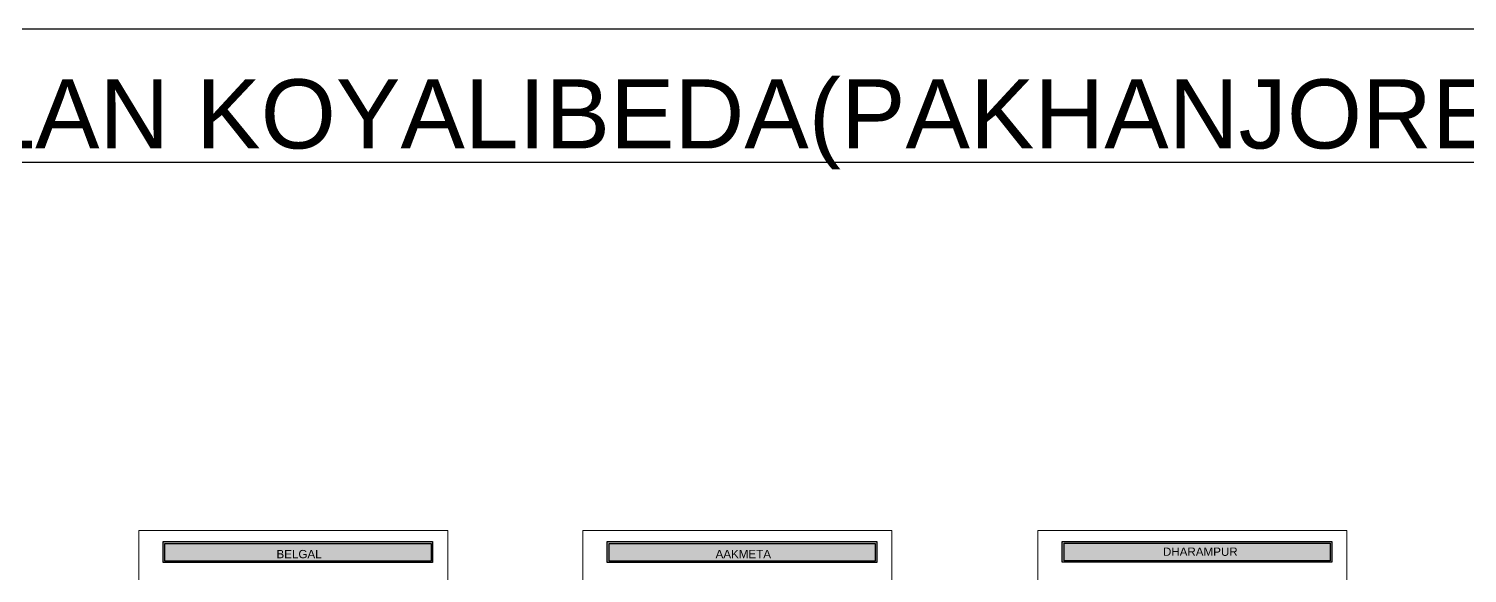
# Model space of a CAD drawing. Header units: millimetres. Extents: x 1896 to 132691, y 4974 to 56190.
# Drawn here: x 60009 to 84447, y 46936 to 56190 of the extents above; entities that cross this region are included whole.
import ezdxf

# ---------------------------------------------------------------- set-up
doc = ezdxf.new("R2010")
doc.units = ezdxf.units.MM
doc.layers.add('TAMPLATE', color=7, linetype='Continuous')
doc.styles.get("Standard").update_dxf_attribs({"font": 'arial.ttf'})

msp = doc.modelspace()

# ---------------------------------------------------------------- hatches: boundary and pattern name
h = msp.add_hatch(color=256)
h.dxf.hatch_style = 1
h.set_gradient(color1=(255, 127, 0), color2=(255, 127, 0), tint=1)
h.paths.add_polyline_path([(66869, 47121), (66869, 47475), (62291, 47475), (62291, 47121)])
h.paths.add_polyline_path([(62322, 47143), (62322, 47442), (66844, 47442), (66844, 47143)], flags=16)
h = msp.add_hatch(color=150)
h.dxf.hatch_style = 1
h.paths.add_polyline_path([(62322, 47442), (62322, 47143), (66844, 47143), (66844, 47442)])
h = msp.add_hatch(color=256)
h.dxf.hatch_style = 1
h.set_gradient(color1=(255, 127, 0), color2=(255, 127, 0), tint=1)
h.paths.add_polyline_path([(74414, 47121), (74414, 47475), (69836, 47475), (69836, 47121)])
h.paths.add_polyline_path([(69867, 47143), (69867, 47442), (74389, 47442), (74389, 47143)], flags=16)
h = msp.add_hatch(color=150)
h.dxf.hatch_style = 1
h.paths.add_polyline_path([(69867, 47442), (69867, 47143), (74389, 47143), (74389, 47442)])
h = msp.add_hatch(color=256)
h.dxf.hatch_style = 1
h.set_gradient(color1=(255, 127, 0), color2=(255, 127, 0), tint=1)
h.paths.add_polyline_path([(77566, 47124), (82144, 47124), (82144, 47478), (77566, 47478)])
h.paths.add_polyline_path([(77597, 47147), (82120, 47147), (82120, 47446), (77597, 47446)], flags=16)
h = msp.add_hatch(color=256)
h.dxf.hatch_style = 1
h.set_gradient(color1=(34, 52, 110), color2=(34, 52, 110), tint=1)
h.paths.add_polyline_path([(77597, 47446), (77597, 47147), (82120, 47147), (82120, 47446)])

# ---------------------------------------------------------------- linework, layer by layer
for points in [[(1896, 56190), (132691, 56190), (132691, 4974), (1896, 4974)], [(62291, 47475), (66869, 47475), (66869, 47121), (62291, 47121)], [(62322, 47442), (66844, 47442), (66844, 47143), (62322, 47143)], [(69836, 47475), (74414, 47475), (74414, 47121), (69836, 47121)], [(69867, 47442), (74389, 47442), (74389, 47143), (69867, 47143)], [(77566, 47478), (82144, 47478), (82144, 47124), (77566, 47124)], [(77597, 47446), (82120, 47446), (82120, 47147), (77597, 47147)]]:
    msp.add_lwpolyline(points, close=True)
at = {"color": 3, "lineweight": 15}
for points in [[(61877, 47661), (67126, 47661), (67126, 44175), (61877, 44175)], [(69423, 47661), (74672, 47661), (74672, 44175), (69423, 44175)], [(77153, 47664), (82402, 47664), (82402, 44179), (77153, 44179)]]:
    msp.add_lwpolyline(points, close=True, dxfattribs=at)

# ---------------------------------------------------------------- texts
at = {"layer": 'TAMPLATE'}
msp.add_text('%%UFIBER TERMINATION PLAN KOYALIBEDA(PAKHANJORE) (HIGH) BLOCK (BLUE RING) ', height=1175.86, dxfattribs=at).set_placement((41043, 54155))
at = {"layer": 'TAMPLATE', "color": 18, "true_color": 0x000000}
for s, p in [('BELGAL', (64217, 47191)), ('AAKMETA', (71677, 47192))]:
    msp.add_text(s, height=141.1, dxfattribs=at).set_placement(p)
at = {"layer": 'TAMPLATE', "color": 7, "true_color": 0xffffff}
msp.add_text('DHARAMPUR', height=141.1, dxfattribs=at).set_placement((79277, 47232))

doc.saveas('drawing.dxf')
